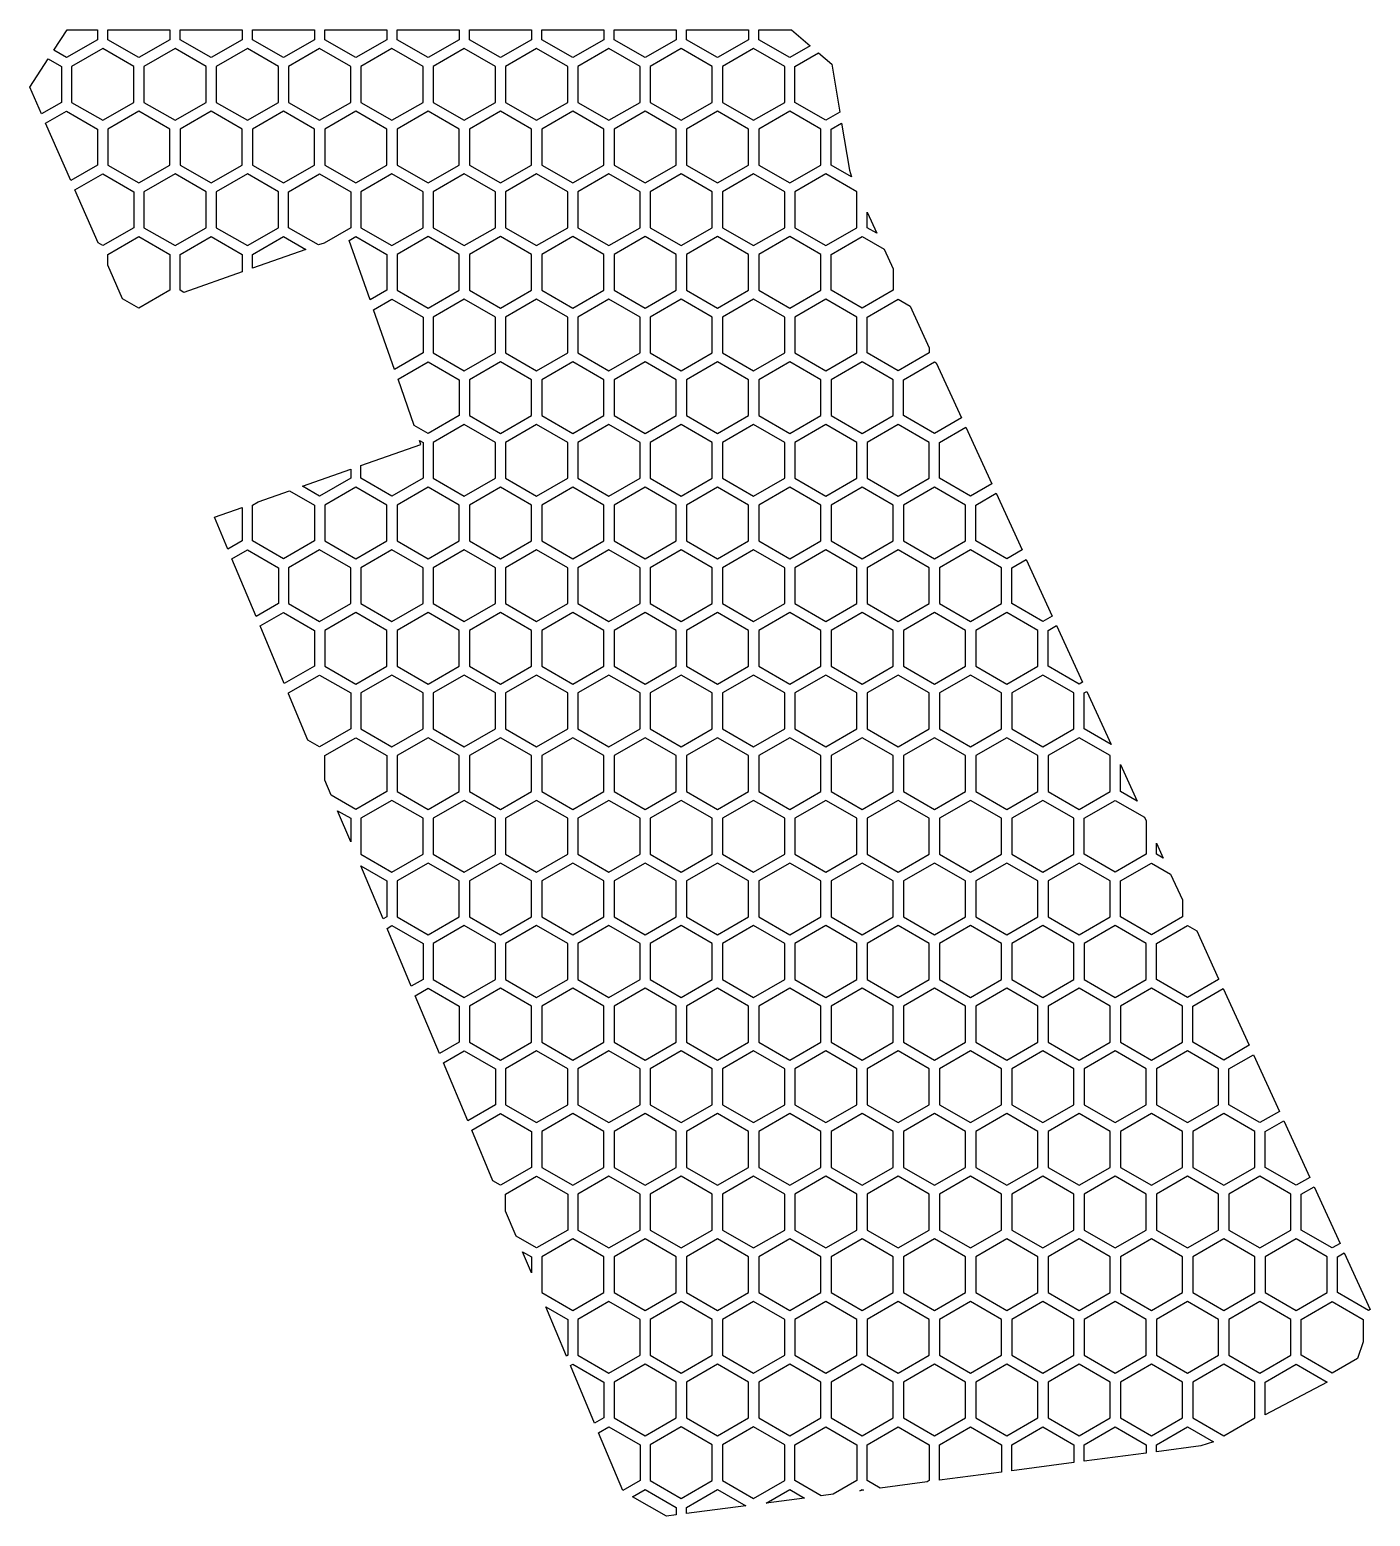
# Model space of a CAD drawing. Header units: millimetres. Extents: x 165.6 to 231, y 82.1 to 154.6.
import ezdxf

# ---------------------------------------------------------------- set-up
doc = ezdxf.new("R2010")
doc.units = ezdxf.units.MM

# ---------------------------------------------------------------- blocks, each defined once
blk = doc.blocks.new('HEX')
blk.add_lwpolyline([(1.516, 0.875), (0, 1.75), (-1.516, 0.875), (-1.516, -0.875), (0, -1.75), (1.516, -0.875)], close=True)

msp = doc.modelspace()

# ---------------------------------------------------------------- linework, layer by layer
for points in [[(167.399, 154.642), (168.88, 154.642), (168.88, 154.154), (167.364, 153.279), (166.743, 153.638), (167.399, 154.642)], [(172.411, 154.641), (172.411, 154.154), (170.895, 153.279), (169.38, 154.154), (169.38, 154.642), (172.411, 154.641)], [(175.942, 154.641), (175.942, 154.154), (174.426, 153.279), (172.911, 154.154), (172.911, 154.641), (175.942, 154.641)], [(179.473, 154.64), (179.473, 154.154), (177.957, 153.279), (176.442, 154.154), (176.442, 154.64), (179.473, 154.64)], [(183.004, 154.639), (183.004, 154.154), (181.489, 153.279), (179.973, 154.154), (179.973, 154.64), (183.004, 154.639)], [(186.535, 154.638), (186.535, 154.154), (185.02, 153.279), (183.504, 154.154), (183.504, 154.639), (186.535, 154.638)], [(190.066, 154.637), (190.066, 154.154), (188.551, 153.279), (187.035, 154.154), (187.035, 154.638), (190.066, 154.637)], [(193.597, 154.637), (193.597, 154.154), (192.082, 153.279), (190.566, 154.154), (190.566, 154.637), (193.597, 154.637)], [(197.128, 154.636), (197.128, 154.154), (195.613, 153.279), (194.097, 154.154), (194.097, 154.637), (197.128, 154.636)], [(200.66, 154.635), (200.66, 154.154), (199.144, 153.279), (197.628, 154.154), (197.628, 154.636), (200.66, 154.635)], [(202.754, 154.635), (203.673, 153.855), (202.675, 153.279), (201.16, 154.154), (201.16, 154.635), (202.754, 154.635)], [(165.568, 151.839), (166.469, 153.219), (167.114, 152.846), (167.114, 151.096), (166.14, 150.534), (165.568, 151.839)], [(204.726, 152.963), (205.118, 150.612), (204.441, 150.221), (202.925, 151.096), (202.925, 152.846), (204.079, 153.512), (204.726, 152.963)], [(166.342, 150.073), (167.364, 150.663), (168.88, 149.788), (168.88, 148.038), (167.568, 147.281), (166.342, 150.073)], [(205.588, 147.789), (205.689, 147.462), (204.691, 148.038), (204.691, 149.788), (205.206, 150.085), (205.588, 147.789)], [(167.77, 146.82), (169.13, 147.605), (170.645, 146.73), (170.645, 144.98), (169.13, 144.105), (168.905, 144.235), (167.77, 146.82)], [(179.671, 144.135), (178.207, 144.98), (178.207, 146.73), (179.723, 147.605), (181.239, 146.73), (181.239, 144.98), (179.936, 144.228), (179.671, 144.135)], [(206.923, 144.71), (206.456, 144.98), (206.456, 145.729), (206.923, 144.71)], [(169.38, 143.153), (169.38, 143.672), (170.895, 144.547), (172.411, 143.672), (172.411, 141.922), (170.892, 141.049), (170.103, 141.504), (169.38, 143.153)], [(173.087, 141.82), (172.911, 141.922), (172.911, 143.672), (174.426, 144.547), (175.942, 143.672), (175.942, 142.824), (173.087, 141.82)], [(176.442, 143), (176.442, 143.672), (177.957, 144.547), (179.05, 143.916), (176.442, 143)], [(181.166, 144.361), (181.489, 144.547), (183.004, 143.672), (183.004, 141.922), (182.189, 141.451), (181.166, 144.361)], [(207.722, 142.969), (207.722, 141.922), (206.206, 141.047), (204.691, 141.922), (204.691, 143.672), (206.206, 144.547), (207.283, 143.925), (207.722, 142.969)], [(182.357, 140.971), (183.254, 141.489), (184.77, 140.614), (184.77, 138.864), (183.38, 138.062), (182.357, 140.971)], [(209.487, 139.119), (209.487, 138.864), (207.972, 137.989), (206.456, 138.864), (206.456, 140.614), (207.972, 141.489), (208.555, 141.152), (209.487, 139.119)], [(183.549, 137.582), (185.02, 138.431), (186.535, 137.556), (186.535, 135.806), (185.02, 134.931), (184.344, 135.321), (183.549, 137.582)], [(211.058, 135.694), (209.737, 134.931), (208.222, 135.806), (208.222, 137.556), (209.737, 138.431), (209.826, 138.38), (211.058, 135.694)], [(212.536, 132.47), (211.503, 131.873), (209.987, 132.748), (209.987, 134.498), (211.267, 135.237), (212.536, 132.47)], [(184.669, 134.397), (184.598, 134.597), (184.77, 134.498), (184.77, 132.748), (183.254, 131.873), (181.739, 132.748), (181.739, 133.367), (184.669, 134.397)], [(181.239, 133.191), (181.239, 132.748), (179.723, 131.873), (178.878, 132.361), (181.239, 133.191)], [(178.257, 132.142), (179.473, 131.44), (179.473, 129.69), (177.957, 128.815), (176.442, 129.69), (176.442, 131.44), (176.725, 131.603), (178.257, 132.142)], [(214.015, 129.246), (213.268, 128.815), (211.753, 129.69), (211.753, 131.44), (212.746, 132.013), (214.015, 129.246)], [(174.586, 130.851), (175.942, 131.328), (175.942, 129.69), (175.242, 129.286), (174.586, 130.851)], [(175.437, 128.821), (176.192, 129.257), (177.707, 128.382), (177.707, 126.632), (176.62, 126.004), (175.437, 128.821)], [(215.493, 126.022), (215.034, 125.757), (213.518, 126.632), (213.518, 128.382), (214.224, 128.79), (215.493, 126.022)], [(176.815, 125.539), (177.957, 126.199), (179.473, 125.324), (179.473, 123.574), (177.997, 122.722), (176.815, 125.539)], [(216.972, 122.798), (216.799, 122.699), (215.284, 123.574), (215.284, 125.324), (215.703, 125.566), (216.972, 122.798)], [(178.207, 122.22), (178.207, 122.266), (179.723, 123.141), (181.239, 122.266), (181.239, 120.516), (179.723, 119.641), (179.151, 119.971), (178.207, 122.22)], [(218.367, 119.755), (217.049, 120.516), (217.049, 122.266), (217.181, 122.342), (218.367, 119.755)], [(179.973, 118.013), (179.973, 119.208), (181.489, 120.083), (183.004, 119.208), (183.004, 117.458), (181.489, 116.583), (180.28, 117.281), (179.973, 118.013)], [(219.639, 116.982), (218.815, 117.458), (218.815, 118.778), (219.639, 116.982)], [(220.081, 116.019), (220.081, 114.4), (218.565, 113.525), (217.049, 114.4), (217.049, 116.15), (218.565, 117.025), (219.999, 116.197), (220.081, 116.019)], [(180.6, 116.519), (181.239, 116.15), (181.239, 114.997), (180.6, 116.519)], [(220.91, 114.21), (220.581, 114.4), (220.581, 114.928), (220.91, 114.21)], [(221.846, 112.169), (221.846, 111.342), (220.331, 110.467), (218.815, 111.342), (218.815, 113.092), (220.331, 113.967), (221.27, 113.424), (221.846, 112.169)], [(181.729, 113.828), (183.004, 113.092), (183.004, 111.342), (182.818, 111.234), (181.729, 113.828)], [(183.013, 110.77), (183.254, 110.909), (184.77, 110.034), (184.77, 108.284), (184.195, 107.952), (183.013, 110.77)], [(223.612, 108.318), (223.612, 108.284), (222.096, 107.409), (220.581, 108.284), (220.581, 110.034), (222.096, 110.909), (222.542, 110.652), (223.612, 108.318)], [(184.39, 107.487), (185.02, 107.851), (186.535, 106.976), (186.535, 105.226), (185.572, 104.67), (184.39, 107.487)], [(225.102, 105.067), (223.862, 104.351), (222.346, 105.226), (222.346, 106.976), (223.833, 107.835), (225.102, 105.067)], [(185.767, 104.205), (186.785, 104.793), (188.301, 103.918), (188.301, 102.168), (186.95, 101.388), (185.767, 104.205)], [(226.581, 101.844), (225.627, 101.293), (224.112, 102.168), (224.112, 103.918), (225.312, 104.611), (226.581, 101.844)], [(187.145, 100.923), (188.551, 101.735), (190.066, 100.86), (190.066, 99.11), (188.551, 98.235), (188.184, 98.447), (187.145, 100.923)], [(228.059, 98.62), (227.393, 98.235), (225.877, 99.11), (225.877, 100.86), (226.79, 101.387), (228.059, 98.62)], [(188.801, 96.976), (188.801, 97.802), (190.316, 98.677), (191.832, 97.802), (191.832, 96.052), (190.316, 95.177), (189.313, 95.756), (188.801, 96.976)], [(229.538, 95.396), (229.158, 95.177), (227.643, 96.052), (227.643, 97.802), (228.269, 98.163), (229.538, 95.396)], [(189.632, 94.994), (190.066, 94.744), (190.066, 93.961), (189.632, 94.994)], [(231.016, 92.172), (230.924, 92.119), (229.408, 92.994), (229.408, 94.744), (229.747, 94.939), (231.016, 92.172)], [(190.761, 92.304), (191.832, 91.686), (191.832, 89.936), (191.77, 89.9), (190.761, 92.304)], [(230.393, 89.774), (229.158, 89.061), (227.643, 89.936), (227.643, 91.686), (229.158, 92.561), (230.674, 91.686), (230.674, 90.6), (230.393, 89.774)], [(191.965, 89.436), (192.082, 89.503), (193.597, 88.628), (193.597, 86.878), (193.147, 86.618), (191.965, 89.436)], [(225.877, 87.029), (225.877, 88.628), (227.393, 89.503), (228.908, 88.628), (225.877, 87.029)], [(193.342, 86.153), (193.847, 86.445), (195.363, 85.57), (195.363, 83.82), (194.525, 83.336), (193.342, 86.153)], [(204.215, 83.075), (202.925, 83.82), (202.925, 85.57), (204.441, 86.445), (205.956, 85.57), (205.956, 83.82), (204.8, 83.152), (204.215, 83.075)], [(207.09, 83.454), (206.456, 83.82), (206.456, 85.57), (207.972, 86.445), (209.487, 85.57), (209.487, 83.82), (209.375, 83.755), (207.09, 83.454)], [(209.987, 83.836), (209.987, 85.57), (211.503, 86.445), (213.018, 85.57), (213.018, 84.235), (209.987, 83.836)], [(213.518, 84.301), (213.518, 85.57), (215.034, 86.445), (216.549, 85.57), (216.549, 84.7), (213.518, 84.301)], [(217.049, 84.766), (217.049, 85.57), (218.565, 86.445), (220.081, 85.57), (220.081, 85.165), (217.049, 84.766)], [(222.739, 85.515), (220.581, 85.231), (220.581, 85.57), (222.096, 86.445), (223.363, 85.714), (222.739, 85.515)], [(196.65, 82.079), (194.994, 83.03), (195.613, 83.387), (197.128, 82.512), (197.128, 82.142), (196.65, 82.079)], [(197.628, 82.208), (197.628, 82.512), (199.144, 83.387), (200.525, 82.589), (197.628, 82.208)], [(201.521, 82.72), (202.675, 83.387), (203.401, 82.968), (201.521, 82.72)], [(206.096, 83.323), (206.206, 83.387), (206.276, 83.347), (206.096, 83.323)]]:
    msp.add_lwpolyline(points, close=True)

# ---------------------------------------------------------------- block references
for p in [(169.13, 151.971), (172.661, 151.971), (176.192, 151.971), (179.723, 151.971), (183.254, 151.971), (186.785, 151.971), (190.316, 151.971), (193.847, 151.971), (197.378, 151.971), (200.91, 151.971), (170.895, 148.913), (174.426, 148.913), (177.957, 148.913), (181.489, 148.913), (185.02, 148.913), (188.551, 148.913), (192.082, 148.913), (195.613, 148.913), (199.144, 148.913), (202.675, 148.913), (172.661, 145.855), (176.192, 145.855), (183.254, 145.855), (186.785, 145.855), (190.316, 145.855), (193.847, 145.855), (197.378, 145.855), (200.91, 145.855), (204.441, 145.855), (185.02, 142.797), (188.551, 142.797), (192.082, 142.797), (195.613, 142.797), (199.144, 142.797), (202.675, 142.797), (186.785, 139.739), (190.316, 139.739), (193.847, 139.739), (197.378, 139.739), (200.91, 139.739), (204.441, 139.739), (188.551, 136.681), (192.082, 136.681), (195.613, 136.681), (199.144, 136.681), (202.675, 136.681), (206.206, 136.681), (186.785, 133.623), (190.316, 133.623), (193.847, 133.623), (197.378, 133.623), (200.91, 133.623), (204.441, 133.623), (207.972, 133.623), (181.489, 130.565), (185.02, 130.565), (188.551, 130.565), (192.082, 130.565), (195.613, 130.565), (199.144, 130.565), (202.675, 130.565), (206.206, 130.565), (209.737, 130.565), (179.723, 127.507), (183.254, 127.507), (186.785, 127.507), (190.316, 127.507), (193.847, 127.507), (197.378, 127.507), (200.91, 127.507), (204.441, 127.507), (207.972, 127.507), (211.503, 127.507), (181.489, 124.449), (185.02, 124.449), (188.551, 124.449), (192.082, 124.449), (195.613, 124.449), (199.144, 124.449), (202.675, 124.449), (206.206, 124.449), (209.737, 124.449), (213.268, 124.449), (183.254, 121.391), (186.785, 121.391), (190.316, 121.391), (193.847, 121.391), (197.378, 121.391), (200.91, 121.391), (204.441, 121.391), (207.972, 121.391), (211.503, 121.391), (215.034, 121.391), (185.02, 118.333), (188.551, 118.333), (192.082, 118.333), (195.613, 118.333), (199.144, 118.333), (202.675, 118.333), (206.206, 118.333), (209.737, 118.333), (213.268, 118.333), (216.799, 118.333), (183.254, 115.275), (186.785, 115.275), (190.316, 115.275), (193.847, 115.275), (197.378, 115.275), (200.91, 115.275), (204.441, 115.275), (207.972, 115.275), (211.503, 115.275), (215.034, 115.275), (185.02, 112.217), (188.551, 112.217), (192.082, 112.217), (195.613, 112.217), (199.144, 112.217), (202.675, 112.217), (206.206, 112.217), (209.737, 112.217), (213.268, 112.217), (216.799, 112.217), (186.785, 109.159), (190.316, 109.159), (193.847, 109.159), (197.378, 109.159), (200.91, 109.159), (204.441, 109.159), (207.972, 109.159), (211.503, 109.159), (215.034, 109.159), (218.565, 109.159), (188.551, 106.101), (192.082, 106.101), (195.613, 106.101), (199.144, 106.101), (202.675, 106.101), (206.206, 106.101), (209.737, 106.101), (213.268, 106.101), (216.799, 106.101), (220.331, 106.101), (190.316, 103.043), (193.847, 103.043), (197.378, 103.043), (200.91, 103.043), (204.441, 103.043), (207.972, 103.043), (211.503, 103.043), (215.034, 103.043), (218.565, 103.043), (222.096, 103.043), (192.082, 99.985), (195.613, 99.985), (199.144, 99.985), (202.675, 99.985), (206.206, 99.985), (209.737, 99.985), (213.268, 99.985), (216.799, 99.985), (220.331, 99.985), (223.862, 99.985), (193.847, 96.927), (197.378, 96.927), (200.91, 96.927), (204.441, 96.927), (207.972, 96.927), (211.503, 96.927), (215.034, 96.927), (218.565, 96.927), (222.096, 96.927), (225.627, 96.927), (192.082, 93.869), (195.613, 93.869), (199.144, 93.869), (202.675, 93.869), (206.206, 93.869), (209.737, 93.869), (213.268, 93.869), (216.799, 93.869), (220.331, 93.869), (223.862, 93.869), (227.393, 93.869), (193.847, 90.811), (197.378, 90.811), (200.91, 90.811), (204.441, 90.811), (207.972, 90.811), (211.503, 90.811), (215.034, 90.811), (218.565, 90.811), (222.096, 90.811), (225.627, 90.811), (195.613, 87.753), (199.144, 87.753), (202.675, 87.753), (206.206, 87.753), (209.737, 87.753), (213.268, 87.753), (216.799, 87.753), (220.331, 87.753), (223.862, 87.753), (197.378, 84.695), (200.91, 84.695)]:
    msp.add_blockref('HEX', p)

doc.saveas('drawing.dxf')
